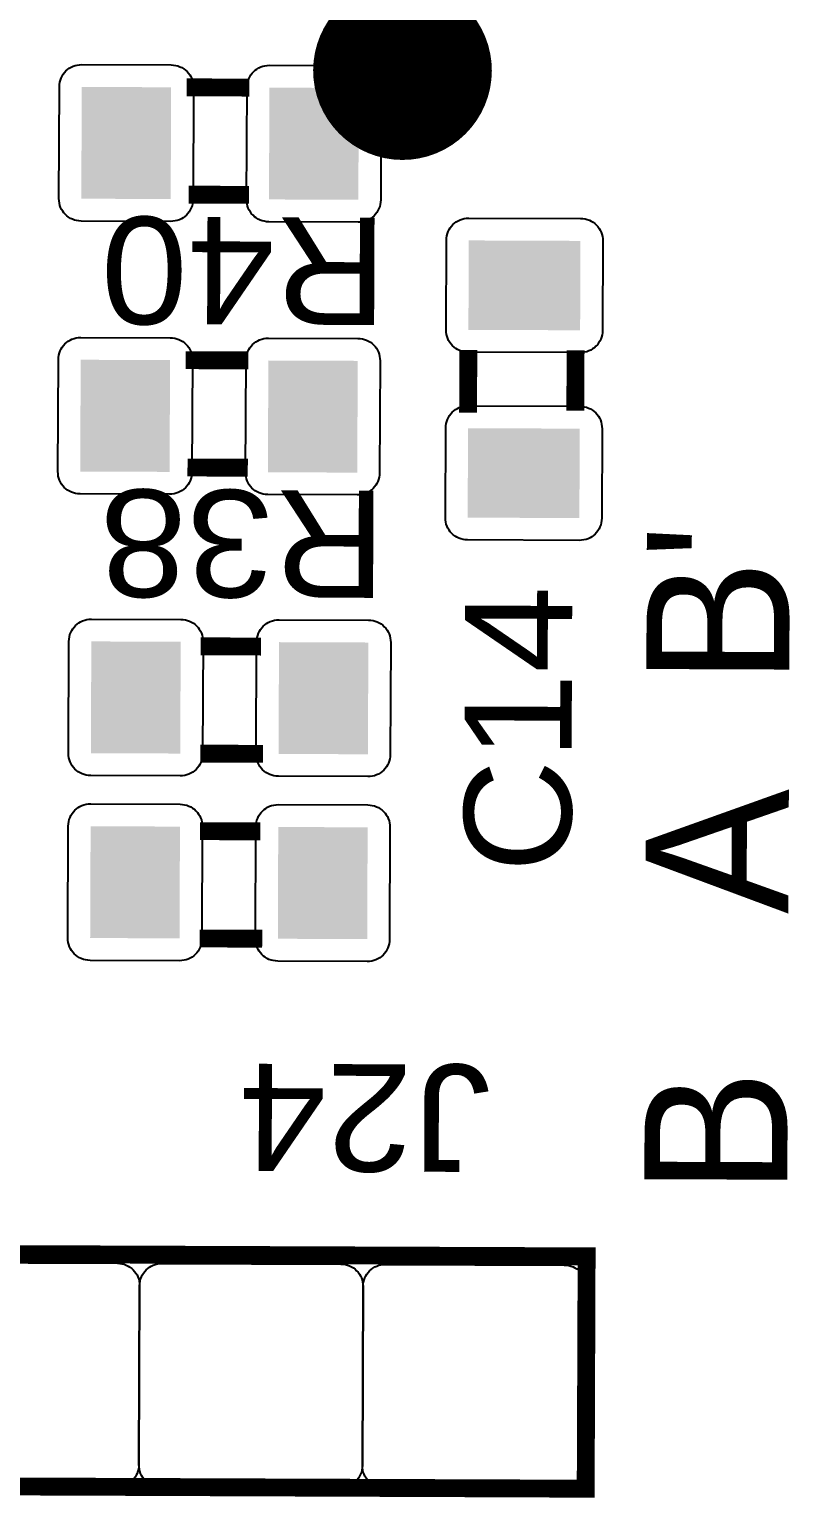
# Model space of a CAD drawing. Header units: millimetres. Extents: x 2766.7 to 2787.4, y 1526.7 to 1542.9.
# Drawn here: x 2773.923 to 2774.382, y 1531.908 to 1532.794 of the extents above; entities that cross this region are included whole.
import ezdxf

# ---------------------------------------------------------------- set-up
doc = ezdxf.new("R2010")
doc.units = ezdxf.units.MM
doc.styles.get("Standard").update_dxf_attribs({"font": 'arial.ttf'})

# ---------------------------------------------------------------- blocks, each defined once
blk = doc.blocks.new('RPAD')
blk.add_trace([(-0.5, -0.5), (-0.5, 0.5), (0.5, -0.5), (0.5, 0.5)])
blk = doc.blocks.new('EPAD')
at = {"const_width": 0.5}
blk.add_lwpolyline([(-0.25, 0, 1), (0.25, 0, 1)], format="xyb", close=True, dxfattribs=at)
blk = doc.blocks.new('tarjeta AUT')
at = {"const_width": 0.008}
for points in [[(1.45105, -3.08234), (1.55499, -3.08234), (1.55499, -2.78234), (1.45105, -2.78234), (1.45105, -3.08234)], [(1.45105, -3.08234), (1.55499, -3.08234), (1.55499, -2.78234), (1.45105, -2.78234), (1.45105, -3.08234)], [(1.45105, -3.08234), (1.55499, -3.08234), (1.55499, -2.78234), (1.45105, -2.78234), (1.45105, -3.08234)], [(1.90718, -2.92932), (1.90718, -2.90232)], [(1.90718, -2.92932), (1.90718, -2.90232)], [(1.90718, -2.92932), (1.90718, -2.90232)], [(1.95518, -2.92932), (1.95518, -2.90132)], [(1.95518, -2.92932), (1.95518, -2.90132)], [(1.95518, -2.92932), (1.95518, -2.90132)], [(2.02923, -2.92932), (2.02923, -2.90232)], [(2.02923, -2.92932), (2.02923, -2.90232)], [(2.02923, -2.92932), (2.02923, -2.90232)], [(2.07723, -2.92932), (2.07723, -2.90132)], [(2.07723, -2.92932), (2.07723, -2.90132)], [(2.07723, -2.92932), (2.07723, -2.90132)], [(1.69652, -2.90858), (1.69652, -2.93658)], [(1.69652, -2.90858), (1.69652, -2.93658)], [(1.69652, -2.90858), (1.69652, -2.93658)], [(1.74452, -2.90858), (1.74452, -2.93558)], [(1.74452, -2.90858), (1.74452, -2.93558)], [(1.74452, -2.90858), (1.74452, -2.93558)], [(1.7792, -2.90858), (1.7792, -2.93658)], [(1.7792, -2.90858), (1.7792, -2.93658)], [(1.7792, -2.90858), (1.7792, -2.93658)], [(1.8272, -2.90858), (1.8272, -2.93558)], [(1.8272, -2.90858), (1.8272, -2.93558)], [(1.8272, -2.90858), (1.8272, -2.93558)], [(1.96024, -3.02781), (1.93224, -3.02781)], [(1.96024, -3.02781), (1.93224, -3.02781)], [(1.96024, -3.02781), (1.93224, -3.02781)], [(1.96024, -3.07581), (1.93324, -3.07581)], [(1.96024, -3.07581), (1.93324, -3.07581)], [(1.96024, -3.07581), (1.93324, -3.07581)]]:
    blk.add_lwpolyline(points, dxfattribs=at)
blk.add_lwpolyline([(1.55105, -2.79234), (1.55105, -2.87234), (1.551, -2.87337), (1.55085, -2.87438), (1.55061, -2.87535), (1.55028, -2.87627), (1.54986, -2.87715), (1.54937, -2.87797), (1.5488, -2.87874), (1.54816, -2.87944), (1.54745, -2.88008), (1.54669, -2.88065), (1.54586, -2.88115), (1.54498, -2.88156), (1.54406, -2.88189), (1.54309, -2.88214), (1.54209, -2.88228), (1.54105, -2.88234), (1.46105, -2.88234), (1.46001, -2.88228), (1.45901, -2.88214), (1.45804, -2.88189), (1.45711, -2.88156), (1.45624, -2.88115), (1.45541, -2.88065), (1.45465, -2.88008), (1.45394, -2.87944), (1.4533, -2.87874), (1.45273, -2.87797), (1.45224, -2.87715), (1.45182, -2.87627), (1.45149, -2.87535), (1.45125, -2.87438), (1.4511, -2.87337), (1.45105, -2.87234), (1.45105, -2.79234)])
for points in [[(1.75652, -2.85958), (1.75652, -2.89958), (1.75647, -2.90062), (1.75632, -2.90162), (1.75608, -2.90259), (1.75575, -2.90351), (1.75534, -2.90439), (1.75484, -2.90521), (1.75427, -2.90598), (1.75363, -2.90669), (1.75293, -2.90733), (1.75216, -2.9079), (1.75133, -2.90839), (1.75046, -2.90881), (1.74953, -2.90914), (1.74857, -2.90938), (1.74756, -2.90953), (1.74652, -2.90958), (1.69652, -2.90958), (1.69548, -2.90953), (1.69448, -2.90938), (1.69351, -2.90914), (1.69259, -2.90881), (1.69171, -2.90839), (1.69089, -2.9079), (1.69012, -2.90733), (1.68941, -2.90669), (1.68877, -2.90598), (1.6882, -2.90521), (1.68771, -2.90439), (1.68729, -2.90351), (1.68696, -2.90259), (1.68672, -2.90162), (1.68657, -2.90062), (1.68652, -2.89958), (1.68652, -2.85958), (1.68657, -2.85854), (1.68672, -2.85753), (1.68696, -2.85657), (1.68729, -2.85564), (1.68771, -2.85477), (1.6882, -2.85394), (1.68877, -2.85318), (1.68941, -2.85247), (1.69012, -2.85183), (1.69089, -2.85126), (1.69171, -2.85077), (1.69259, -2.85035), (1.69351, -2.85002), (1.69448, -2.84978), (1.69548, -2.84963), (1.69652, -2.84958), (1.74652, -2.84958), (1.74756, -2.84963), (1.74857, -2.84978), (1.74953, -2.85002), (1.75046, -2.85035), (1.75133, -2.85077), (1.75216, -2.85126), (1.75293, -2.85183), (1.75363, -2.85247), (1.75427, -2.85318), (1.75484, -2.85394), (1.75534, -2.85477), (1.75575, -2.85564), (1.75608, -2.85657), (1.75632, -2.85753), (1.75647, -2.85854), (1.75652, -2.85958)], [(1.8392, -2.85958), (1.8392, -2.89958), (1.83915, -2.90062), (1.839, -2.90162), (1.83876, -2.90259), (1.83843, -2.90351), (1.83801, -2.90439), (1.83752, -2.90521), (1.83695, -2.90598), (1.83631, -2.90669), (1.8356, -2.90733), (1.83483, -2.9079), (1.83401, -2.90839), (1.83313, -2.90881), (1.83221, -2.90914), (1.83124, -2.90938), (1.83024, -2.90953), (1.8292, -2.90958), (1.7792, -2.90958), (1.77816, -2.90953), (1.77715, -2.90938), (1.77619, -2.90914), (1.77526, -2.90881), (1.77439, -2.90839), (1.77356, -2.9079), (1.7728, -2.90733), (1.77209, -2.90669), (1.77145, -2.90598), (1.77088, -2.90521), (1.77039, -2.90439), (1.76997, -2.90351), (1.76964, -2.90259), (1.7694, -2.90162), (1.76925, -2.90062), (1.7692, -2.89958), (1.7692, -2.85958), (1.76925, -2.85854), (1.7694, -2.85753), (1.76964, -2.85657), (1.76997, -2.85564), (1.77039, -2.85477), (1.77088, -2.85394), (1.77145, -2.85318), (1.77209, -2.85247), (1.7728, -2.85183), (1.77356, -2.85126), (1.77439, -2.85077), (1.77526, -2.85035), (1.77619, -2.85002), (1.77715, -2.84978), (1.77816, -2.84963), (1.7792, -2.84958), (1.8292, -2.84958), (1.83024, -2.84963), (1.83124, -2.84978), (1.83221, -2.85002), (1.83313, -2.85035), (1.83401, -2.85077), (1.83483, -2.85126), (1.8356, -2.85183), (1.83631, -2.85247), (1.83695, -2.85318), (1.83752, -2.85394), (1.83801, -2.85477), (1.83843, -2.85564), (1.83876, -2.85657), (1.839, -2.85753), (1.83915, -2.85854), (1.8392, -2.85958)], [(1.89518, -2.89432), (1.89518, -2.85432), (1.89523, -2.85328), (1.89538, -2.85227), (1.89562, -2.85131), (1.89596, -2.85038), (1.89637, -2.84951), (1.89686, -2.84868), (1.89743, -2.84792), (1.89807, -2.84721), (1.89878, -2.84657), (1.89955, -2.846), (1.90037, -2.84551), (1.90125, -2.84509), (1.90217, -2.84476), (1.90314, -2.84452), (1.90414, -2.84437), (1.90518, -2.84432), (1.95518, -2.84432), (1.95622, -2.84437), (1.95723, -2.84452), (1.95819, -2.84476), (1.95912, -2.84509), (1.96, -2.84551), (1.96082, -2.846), (1.96159, -2.84657), (1.96229, -2.84721), (1.96293, -2.84792), (1.9635, -2.84868), (1.964, -2.84951), (1.96441, -2.85038), (1.96474, -2.85131), (1.96498, -2.85227), (1.96513, -2.85328), (1.96518, -2.85432), (1.96518, -2.89432), (1.96513, -2.89536), (1.96498, -2.89636), (1.96474, -2.89733), (1.96441, -2.89825), (1.964, -2.89913), (1.9635, -2.89996), (1.96293, -2.90072), (1.96229, -2.90143), (1.96159, -2.90207), (1.96082, -2.90264), (1.96, -2.90313), (1.95912, -2.90355), (1.95819, -2.90388), (1.95723, -2.90412), (1.95622, -2.90427), (1.95518, -2.90432), (1.90518, -2.90432), (1.90414, -2.90427), (1.90314, -2.90412), (1.90217, -2.90388), (1.90125, -2.90355), (1.90037, -2.90313), (1.89955, -2.90264), (1.89878, -2.90207), (1.89807, -2.90143), (1.89743, -2.90072), (1.89686, -2.89996), (1.89637, -2.89913), (1.89596, -2.89825), (1.89562, -2.89733), (1.89538, -2.89636), (1.89523, -2.89536), (1.89518, -2.89432)], [(2.01723, -2.89432), (2.01723, -2.85432), (2.01728, -2.85328), (2.01743, -2.85227), (2.01767, -2.85131), (2.018, -2.85038), (2.01842, -2.84951), (2.01891, -2.84868), (2.01948, -2.84792), (2.02012, -2.84721), (2.02083, -2.84657), (2.02159, -2.846), (2.02242, -2.84551), (2.0233, -2.84509), (2.02422, -2.84476), (2.02519, -2.84452), (2.02619, -2.84437), (2.02723, -2.84432), (2.07723, -2.84432), (2.07827, -2.84437), (2.07928, -2.84452), (2.08024, -2.84476), (2.08117, -2.84509), (2.08204, -2.84551), (2.08287, -2.846), (2.08363, -2.84657), (2.08434, -2.84721), (2.08498, -2.84792), (2.08555, -2.84868), (2.08604, -2.84951), (2.08646, -2.85038), (2.08679, -2.85131), (2.08703, -2.85227), (2.08718, -2.85328), (2.08723, -2.85432), (2.08723, -2.89432), (2.08718, -2.89536), (2.08703, -2.89636), (2.08679, -2.89733), (2.08646, -2.89825), (2.08604, -2.89913), (2.08555, -2.89996), (2.08498, -2.90072), (2.08434, -2.90143), (2.08363, -2.90207), (2.08287, -2.90264), (2.08204, -2.90313), (2.08117, -2.90355), (2.08024, -2.90388), (2.07928, -2.90412), (2.07827, -2.90427), (2.07723, -2.90432), (2.02723, -2.90432), (2.02619, -2.90427), (2.02519, -2.90412), (2.02422, -2.90388), (2.0233, -2.90355), (2.02242, -2.90313), (2.02159, -2.90264), (2.02083, -2.90207), (2.02012, -2.90143), (2.01948, -2.90072), (2.01891, -2.89996), (2.01842, -2.89913), (2.018, -2.89825), (2.01767, -2.89733), (2.01743, -2.89636), (2.01728, -2.89536), (2.01723, -2.89432)], [(1.55105, -2.89234), (1.55105, -2.97234), (1.551, -2.97337), (1.55085, -2.97438), (1.55061, -2.97535), (1.55028, -2.97627), (1.54986, -2.97715), (1.54937, -2.97797), (1.5488, -2.97874), (1.54816, -2.97944), (1.54745, -2.98008), (1.54669, -2.98065), (1.54586, -2.98115), (1.54498, -2.98156), (1.54406, -2.98189), (1.54309, -2.98214), (1.54209, -2.98228), (1.54105, -2.98234), (1.46105, -2.98234), (1.46001, -2.98228), (1.45901, -2.98214), (1.45804, -2.98189), (1.45711, -2.98156), (1.45624, -2.98115), (1.45541, -2.98065), (1.45465, -2.98008), (1.45394, -2.97944), (1.4533, -2.97874), (1.45273, -2.97797), (1.45224, -2.97715), (1.45182, -2.97627), (1.45149, -2.97535), (1.45125, -2.97438), (1.4511, -2.97337), (1.45105, -2.97234), (1.45105, -2.89234), (1.4511, -2.8913), (1.45125, -2.89029), (1.45149, -2.88932), (1.45182, -2.8884), (1.45224, -2.88752), (1.45273, -2.8867), (1.4533, -2.88593), (1.45394, -2.88523), (1.45465, -2.88459), (1.45541, -2.88402), (1.45624, -2.88352), (1.45711, -2.88311), (1.45804, -2.88278), (1.45901, -2.88253), (1.46001, -2.88239), (1.46105, -2.88234), (1.54105, -2.88234), (1.54209, -2.88239), (1.54309, -2.88253), (1.54406, -2.88278), (1.54498, -2.88311), (1.54586, -2.88352), (1.54669, -2.88402), (1.54745, -2.88459), (1.54816, -2.88523), (1.5488, -2.88593), (1.54937, -2.8867), (1.54986, -2.88752), (1.55028, -2.8884), (1.55061, -2.88932), (1.55085, -2.89029), (1.551, -2.8913), (1.55105, -2.89234)], [(1.89518, -2.97832), (1.89518, -2.93832), (1.89523, -2.93728), (1.89538, -2.93627), (1.89562, -2.93531), (1.89596, -2.93438), (1.89637, -2.93351), (1.89686, -2.93268), (1.89743, -2.93192), (1.89807, -2.93121), (1.89878, -2.93057), (1.89955, -2.93), (1.90037, -2.92951), (1.90125, -2.92909), (1.90217, -2.92876), (1.90314, -2.92852), (1.90414, -2.92837), (1.90518, -2.92832), (1.95518, -2.92832), (1.95622, -2.92837), (1.95723, -2.92852), (1.95819, -2.92876), (1.95912, -2.92909), (1.96, -2.92951), (1.96082, -2.93), (1.96159, -2.93057), (1.96229, -2.93121), (1.96293, -2.93192), (1.9635, -2.93268), (1.964, -2.93351), (1.96441, -2.93438), (1.96474, -2.93531), (1.96498, -2.93627), (1.96513, -2.93728), (1.96518, -2.93832), (1.96518, -2.97832), (1.96513, -2.97936), (1.96498, -2.98036), (1.96474, -2.98133), (1.96441, -2.98225), (1.964, -2.98313), (1.9635, -2.98396), (1.96293, -2.98472), (1.96229, -2.98543), (1.96159, -2.98607), (1.96082, -2.98664), (1.96, -2.98713), (1.95912, -2.98755), (1.95819, -2.98788), (1.95723, -2.98812), (1.95622, -2.98827), (1.95518, -2.98832), (1.90518, -2.98832), (1.90414, -2.98827), (1.90314, -2.98812), (1.90217, -2.98788), (1.90125, -2.98755), (1.90037, -2.98713), (1.89955, -2.98664), (1.89878, -2.98607), (1.89807, -2.98543), (1.89743, -2.98472), (1.89686, -2.98396), (1.89637, -2.98313), (1.89596, -2.98225), (1.89562, -2.98133), (1.89538, -2.98036), (1.89523, -2.97936), (1.89518, -2.97832)], [(2.01723, -2.97832), (2.01723, -2.93832), (2.01728, -2.93728), (2.01743, -2.93627), (2.01767, -2.93531), (2.018, -2.93438), (2.01842, -2.93351), (2.01891, -2.93268), (2.01948, -2.93192), (2.02012, -2.93121), (2.02083, -2.93057), (2.02159, -2.93), (2.02242, -2.92951), (2.0233, -2.92909), (2.02422, -2.92876), (2.02519, -2.92852), (2.02619, -2.92837), (2.02723, -2.92832), (2.07723, -2.92832), (2.07827, -2.92837), (2.07928, -2.92852), (2.08024, -2.92876), (2.08117, -2.92909), (2.08204, -2.92951), (2.08287, -2.93), (2.08363, -2.93057), (2.08434, -2.93121), (2.08498, -2.93192), (2.08555, -2.93268), (2.08604, -2.93351), (2.08646, -2.93438), (2.08679, -2.93531), (2.08703, -2.93627), (2.08718, -2.93728), (2.08723, -2.93832), (2.08723, -2.97832), (2.08718, -2.97936), (2.08703, -2.98036), (2.08679, -2.98133), (2.08646, -2.98225), (2.08604, -2.98313), (2.08555, -2.98396), (2.08498, -2.98472), (2.08434, -2.98543), (2.08363, -2.98607), (2.08287, -2.98664), (2.08204, -2.98713), (2.08117, -2.98755), (2.08024, -2.98788), (2.07928, -2.98812), (2.07827, -2.98827), (2.07723, -2.98832), (2.02723, -2.98832), (2.02619, -2.98827), (2.02519, -2.98812), (2.02422, -2.98788), (2.0233, -2.98755), (2.02242, -2.98713), (2.02159, -2.98664), (2.02083, -2.98607), (2.02012, -2.98543), (2.01948, -2.98472), (2.01891, -2.98396), (2.01842, -2.98313), (2.018, -2.98225), (2.01767, -2.98133), (2.01743, -2.98036), (2.01728, -2.97936), (2.01723, -2.97832)], [(1.75652, -2.94358), (1.75652, -2.98358), (1.75647, -2.98462), (1.75632, -2.98562), (1.75608, -2.98659), (1.75575, -2.98751), (1.75534, -2.98839), (1.75484, -2.98921), (1.75427, -2.98998), (1.75363, -2.99069), (1.75293, -2.99133), (1.75216, -2.9919), (1.75133, -2.99239), (1.75046, -2.99281), (1.74953, -2.99314), (1.74857, -2.99338), (1.74756, -2.99353), (1.74652, -2.99358), (1.69652, -2.99358), (1.69548, -2.99353), (1.69448, -2.99338), (1.69351, -2.99314), (1.69259, -2.99281), (1.69171, -2.99239), (1.69089, -2.9919), (1.69012, -2.99133), (1.68941, -2.99069), (1.68877, -2.98998), (1.6882, -2.98921), (1.68771, -2.98839), (1.68729, -2.98751), (1.68696, -2.98659), (1.68672, -2.98562), (1.68657, -2.98462), (1.68652, -2.98358), (1.68652, -2.94358), (1.68657, -2.94254), (1.68672, -2.94153), (1.68696, -2.94057), (1.68729, -2.93964), (1.68771, -2.93877), (1.6882, -2.93794), (1.68877, -2.93718), (1.68941, -2.93647), (1.69012, -2.93583), (1.69089, -2.93526), (1.69171, -2.93477), (1.69259, -2.93435), (1.69351, -2.93402), (1.69448, -2.93378), (1.69548, -2.93363), (1.69652, -2.93358), (1.74652, -2.93358), (1.74756, -2.93363), (1.74857, -2.93378), (1.74953, -2.93402), (1.75046, -2.93435), (1.75133, -2.93477), (1.75216, -2.93526), (1.75293, -2.93583), (1.75363, -2.93647), (1.75427, -2.93718), (1.75484, -2.93794), (1.75534, -2.93877), (1.75575, -2.93964), (1.75608, -2.94057), (1.75632, -2.94153), (1.75647, -2.94254), (1.75652, -2.94358)], [(1.8392, -2.94358), (1.8392, -2.98358), (1.83915, -2.98462), (1.839, -2.98562), (1.83876, -2.98659), (1.83843, -2.98751), (1.83801, -2.98839), (1.83752, -2.98921), (1.83695, -2.98998), (1.83631, -2.99069), (1.8356, -2.99133), (1.83483, -2.9919), (1.83401, -2.99239), (1.83313, -2.99281), (1.83221, -2.99314), (1.83124, -2.99338), (1.83024, -2.99353), (1.8292, -2.99358), (1.7792, -2.99358), (1.77816, -2.99353), (1.77715, -2.99338), (1.77619, -2.99314), (1.77526, -2.99281), (1.77439, -2.99239), (1.77356, -2.9919), (1.7728, -2.99133), (1.77209, -2.99069), (1.77145, -2.98998), (1.77088, -2.98921), (1.77039, -2.98839), (1.76997, -2.98751), (1.76964, -2.98659), (1.7694, -2.98562), (1.76925, -2.98462), (1.7692, -2.98358), (1.7692, -2.94358), (1.76925, -2.94254), (1.7694, -2.94153), (1.76964, -2.94057), (1.76997, -2.93964), (1.77039, -2.93877), (1.77088, -2.93794), (1.77145, -2.93718), (1.77209, -2.93647), (1.7728, -2.93583), (1.77356, -2.93526), (1.77439, -2.93477), (1.77526, -2.93435), (1.77619, -2.93402), (1.77715, -2.93378), (1.77816, -2.93363), (1.7792, -2.93358), (1.8292, -2.93358), (1.83024, -2.93363), (1.83124, -2.93378), (1.83221, -2.93402), (1.83313, -2.93435), (1.83401, -2.93477), (1.83483, -2.93526), (1.8356, -2.93583), (1.83631, -2.93647), (1.83695, -2.93718), (1.83752, -2.93794), (1.83801, -2.93877), (1.83843, -2.93964), (1.83876, -2.94057), (1.839, -2.94153), (1.83915, -2.94254), (1.8392, -2.94358)], [(1.55105, -2.99234), (1.55105, -3.07234), (1.551, -3.07337), (1.55085, -3.07438), (1.55061, -3.07535), (1.55028, -3.07627), (1.54986, -3.07715), (1.54937, -3.07797), (1.5488, -3.07874), (1.54816, -3.07944), (1.54745, -3.08008), (1.54669, -3.08065), (1.54586, -3.08115), (1.54498, -3.08156), (1.54406, -3.08189), (1.54309, -3.08214), (1.54209, -3.08228), (1.54105, -3.08234), (1.46105, -3.08234), (1.46001, -3.08228), (1.45901, -3.08214), (1.45804, -3.08189), (1.45711, -3.08156), (1.45624, -3.08115), (1.45541, -3.08065), (1.45465, -3.08008), (1.45394, -3.07944), (1.4533, -3.07874), (1.45273, -3.07797), (1.45224, -3.07715), (1.45182, -3.07627), (1.45149, -3.07535), (1.45125, -3.07438), (1.4511, -3.07337), (1.45105, -3.07234), (1.45105, -2.99234), (1.4511, -2.9913), (1.45125, -2.99029), (1.45149, -2.98932), (1.45182, -2.9884), (1.45224, -2.98752), (1.45273, -2.9867), (1.4533, -2.98593), (1.45394, -2.98523), (1.45465, -2.98459), (1.45541, -2.98402), (1.45624, -2.98352), (1.45711, -2.98311), (1.45804, -2.98278), (1.45901, -2.98253), (1.46001, -2.98239), (1.46105, -2.98234), (1.54105, -2.98234), (1.54209, -2.98239), (1.54309, -2.98253), (1.54406, -2.98278), (1.54498, -2.98311), (1.54586, -2.98352), (1.54669, -2.98402), (1.54745, -2.98459), (1.54816, -2.98523), (1.5488, -2.98593), (1.54937, -2.9867), (1.54986, -2.98752), (1.55028, -2.9884), (1.55061, -2.98932), (1.55085, -2.99029), (1.551, -2.9913), (1.55105, -2.99234)], [(1.92524, -3.08781), (1.88524, -3.08781), (1.8842, -3.08776), (1.88319, -3.08761), (1.88223, -3.08737), (1.8813, -3.08704), (1.88043, -3.08662), (1.8796, -3.08613), (1.87883, -3.08556), (1.87813, -3.08492), (1.87749, -3.08421), (1.87692, -3.08344), (1.87643, -3.08262), (1.87601, -3.08174), (1.87568, -3.08082), (1.87544, -3.07985), (1.87529, -3.07885), (1.87524, -3.07781), (1.87524, -3.02781), (1.87529, -3.02677), (1.87544, -3.02576), (1.87568, -3.0248), (1.87601, -3.02387), (1.87643, -3.023), (1.87692, -3.02217), (1.87749, -3.0214), (1.87813, -3.0207), (1.87883, -3.02006), (1.8796, -3.01949), (1.88043, -3.01899), (1.8813, -3.01858), (1.88223, -3.01825), (1.88319, -3.01801), (1.8842, -3.01786), (1.88524, -3.01781), (1.92524, -3.01781), (1.92628, -3.01786), (1.92728, -3.01801), (1.92825, -3.01825), (1.92917, -3.01858), (1.93005, -3.01899), (1.93087, -3.01949), (1.93164, -3.02006), (1.93235, -3.0207), (1.93299, -3.0214), (1.93356, -3.02217), (1.93405, -3.023), (1.93447, -3.02387), (1.9348, -3.0248), (1.93504, -3.02576), (1.93519, -3.02677), (1.93524, -3.02781), (1.93524, -3.07781), (1.93519, -3.07885), (1.93504, -3.07985), (1.9348, -3.08082), (1.93447, -3.08174), (1.93405, -3.08262), (1.93356, -3.08344), (1.93299, -3.08421), (1.93235, -3.08492), (1.93164, -3.08556), (1.93087, -3.08613), (1.93005, -3.08662), (1.92917, -3.08704), (1.92825, -3.08737), (1.92728, -3.08761), (1.92628, -3.08776), (1.92524, -3.08781)], [(2.00924, -3.08781), (1.96924, -3.08781), (1.9682, -3.08776), (1.96719, -3.08761), (1.96623, -3.08737), (1.9653, -3.08704), (1.96443, -3.08662), (1.9636, -3.08613), (1.96283, -3.08556), (1.96213, -3.08492), (1.96149, -3.08421), (1.96092, -3.08344), (1.96043, -3.08262), (1.96001, -3.08174), (1.95968, -3.08082), (1.95944, -3.07985), (1.95929, -3.07885), (1.95924, -3.07781), (1.95924, -3.02781), (1.95929, -3.02677), (1.95944, -3.02576), (1.95968, -3.0248), (1.96001, -3.02387), (1.96043, -3.023), (1.96092, -3.02217), (1.96149, -3.0214), (1.96213, -3.0207), (1.96283, -3.02006), (1.9636, -3.01949), (1.96443, -3.01899), (1.9653, -3.01858), (1.96623, -3.01825), (1.96719, -3.01801), (1.9682, -3.01786), (1.96924, -3.01781), (2.00924, -3.01781), (2.01028, -3.01786), (2.01128, -3.01801), (2.01225, -3.01825), (2.01317, -3.01858), (2.01405, -3.01899), (2.01487, -3.01949), (2.01564, -3.02006), (2.01635, -3.0207), (2.01699, -3.0214), (2.01756, -3.02217), (2.01805, -3.023), (2.01847, -3.02387), (2.0188, -3.0248), (2.01904, -3.02576), (2.01919, -3.02677), (2.01924, -3.02781), (2.01924, -3.07781), (2.01919, -3.07885), (2.01904, -3.07985), (2.0188, -3.08082), (2.01847, -3.08174), (2.01805, -3.08262), (2.01756, -3.08344), (2.01699, -3.08421), (2.01635, -3.08492), (2.01564, -3.08556), (2.01487, -3.08613), (2.01405, -3.08662), (2.01317, -3.08704), (2.01225, -3.08737), (2.01128, -3.08761), (2.01028, -3.08776), (2.00924, -3.08781)]]:
    blk.add_lwpolyline(points, close=True)
at = {"xscale": 0.04, "yscale": 0.05}
for p, rotation in [((1.93018, -2.87432), 90), ((2.05223, -2.87432), 90), ((1.72152, -2.87958), 270), ((1.8042, -2.87958), 270), ((1.93018, -2.95832), 90), ((2.05223, -2.95832), 90), ((1.72152, -2.96358), 270), ((1.8042, -2.96358), 270), ((1.90524, -3.05281), 180), ((1.98924, -3.05281), 180)]:
    blk.add_blockref('RPAD', p, dxfattribs=dict(at, rotation=rotation))
at = {"xscale": 0.08, "yscale": 0.08}
blk.add_blockref('EPAD', (2.08513, -2.99785), dxfattribs=at)
at = {"width": 1.041667}
for s, p in [('R38', (1.89718, -2.99132)), ('R38', (1.89718, -2.99132)), ('R38', (1.89718, -2.99132)), ('R40', (2.01923, -2.99132)), ('R40', (2.01923, -2.99132)), ('R40', (2.01923, -2.99132)), ('J24', (1.64055, -3.03922)), ('J24', (1.64055, -3.03922)), ('J24', (1.64055, -3.03922))]:
    blk.add_text(s, height=0.048, rotation=90, dxfattribs=at).set_placement(p)
for s, height, width, p in [('C14', 0.048, 1.041667, (1.72657, -3.07475)), ('C14', 0.048, 1.041667, (1.72657, -3.07475)), ('C14', 0.048, 1.041667, (1.72657, -3.07475)), ("B   A  B'", 0.064, 0.9375, (1.58274, -3.17205)), ("B   A  B'", 0.064, 0.9375, (1.58274, -3.17205)), ("B   A  B'", 0.064, 0.9375, (1.58274, -3.17205))]:
    blk.add_text(s, height=height, dxfattribs=dict(width=width)).set_placement(p)

msp = doc.modelspace()

# ---------------------------------------------------------------- block references
at = {"xscale": 1.350124867074582, "yscale": 1.350124867074582, "zscale": 1.350124867074582, "rotation": 89.77504890590232}
msp.add_blockref('tarjeta AUT', (2770.0899, 1529.97016), dxfattribs=at)

doc.saveas('drawing.dxf')
